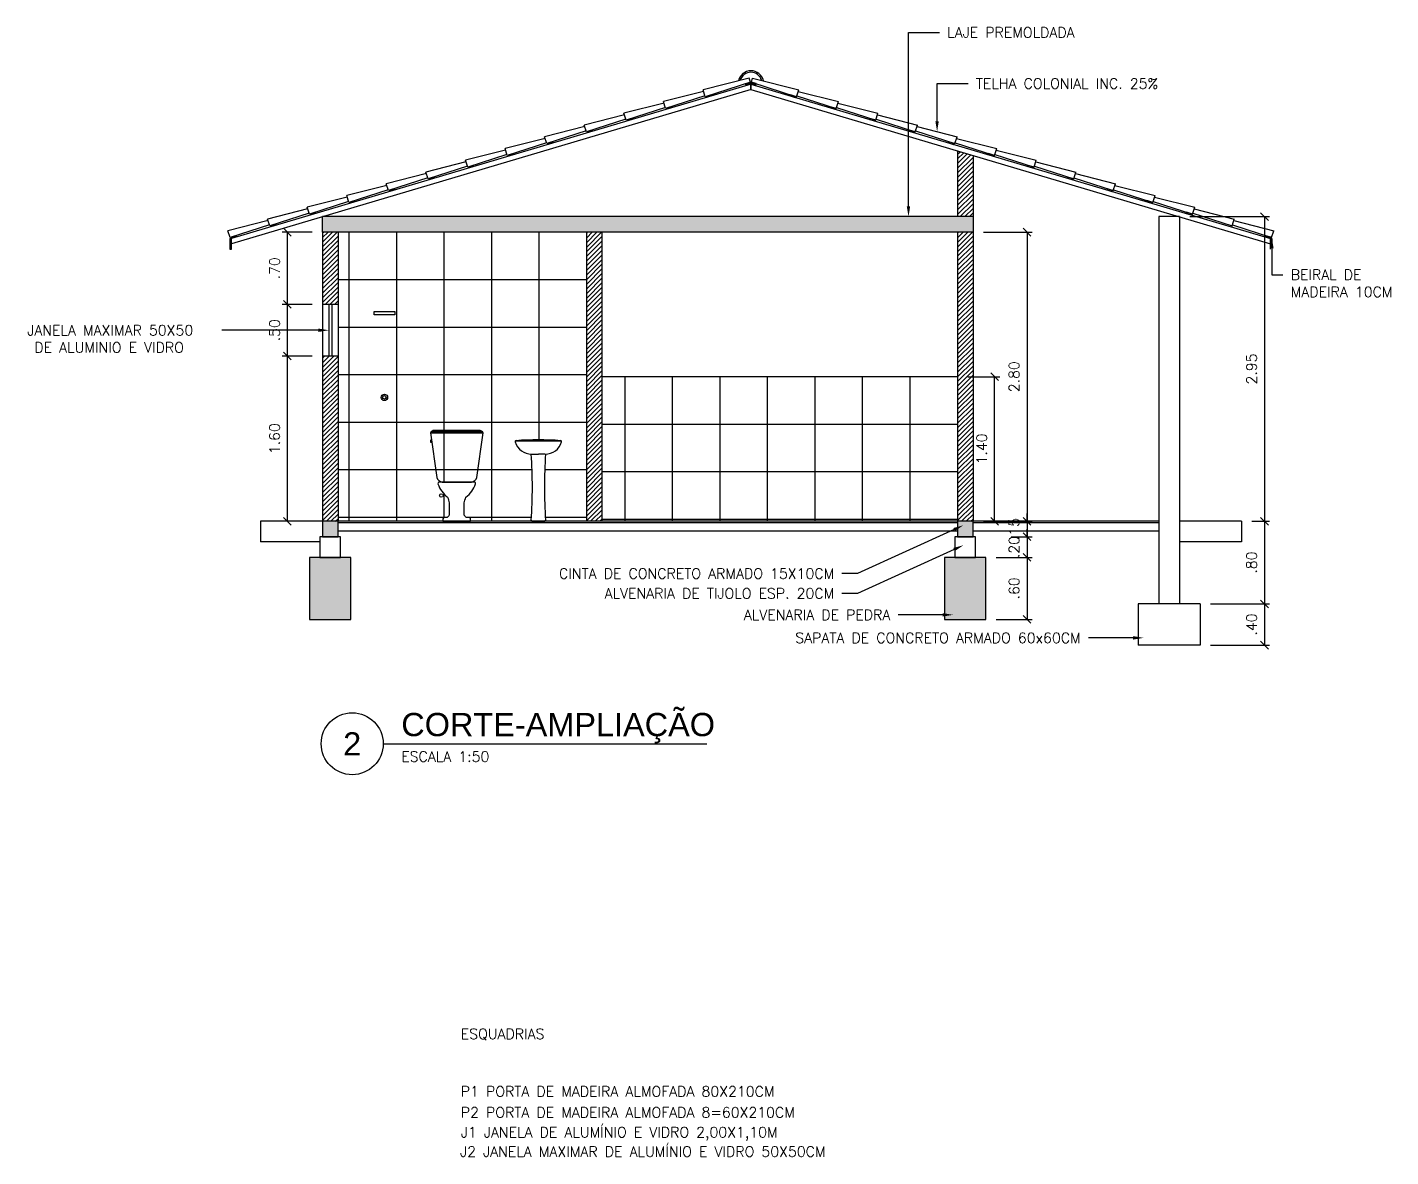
# Model space of a CAD drawing. Header units: millimetres. Extents: x -11 to 499, y 215 to 428.
# Drawn here: x 134.52 to 147.73, y 262.11 to 273.05 of the extents above; entities that cross this region are included whole.
import ezdxf
from ezdxf import colors
from ezdxf.entities.mleader import LeaderData, LeaderLine
from ezdxf.enums import TextEntityAlignment as Align
from ezdxf.math import Vec2, Vec3

# ---------------------------------------------------------------- set-up
doc = ezdxf.new("R2010")
doc.units = ezdxf.units.MM
for name, color, linetype in [('ARQ-ALVENARIA', 4, 'Continuous'), ('ARQ-COTAS', 30, 'Continuous'), ('ARQ-ESQ-01', 1, 'Continuous'), ('ARQ-ESQ-02', 2, 'Continuous'), ('ARQ-HACHURA', 253, 'Continuous'), ('ARQ-PENA-01', 1, 'Continuous'), ('ARQ-PENA-03', 3, 'Continuous'), ('ARQ-PENA-06', 6, 'Continuous'), ('ARQ-PÇ-HIDROSSAN', 7, 'Continuous'), ('ARQ-SÍMBOLOS', 2, 'Continuous'), ('ARQ-TEXTO2', 2, 'Continuous'), ('ARQ-TEXTO4', 4, 'Continuous')]:
    doc.layers.add(name, color=color, linetype=linetype)
doc.styles.add('arial', font='arial.ttf')
doc.styles.add('ROMANS', font='romans.shx')
doc.styles.add('Romans_Anot', font='romans.shx')
doc.dimstyles.new('Escala 1-50', dxfattribs={"dimscale": 0.5, "dimtxt": 0.2, "dimasz": 0.15, "dimexe": 0.1, "dimexo": 0.2, "dimgap": 0.15, "dimtad": 1, "dimzin": 4, "dimdsep": 46, "dimtxsty": 'Romans_Anot', "dimblk": 'OBLIQUE', "dimcen": 0.25, "dimclrd": 256, "dimclre": 256, "dimclrt": 2, "dimadec": 0, "dimazin": 0, "dimtfac": 1, "dimtix": 1, "dimtmove": 2, "dimatfit": 3, "dimfxl": 1, "dimlwd": -1, "dimlwe": -1, "dimarcsym": 0})

# ---------------------------------------------------------------- blocks, each defined once
blk = doc.blocks.new('_Oblique')
at = {"color": 0, "linetype": 'ByBlock', "lineweight": -2}
blk.add_line((-0.5, -0.5), (0.5, 0.5), dxfattribs=at)
blk = doc.blocks.new('*D88')
at = {"layer": 'ARQ-COTAS', "ltscale": 0.03, "transparency": 16777216}
for p, q in [((143.785, 271.064), (144.258, 271.064)), ((144.208, 271.064), (144.208, 268.264)), ((143.785, 268.264), (144.258, 268.264))]:
    blk.add_line(p, q, dxfattribs=at)
at = {"layer": 'Defpoints', "color": 0, "ltscale": 0.03, "transparency": 16777216}
for p in [(143.685, 271.064), (143.685, 268.264), (144.208, 268.264)]:
    blk.add_point(p, dxfattribs=at)
at = {"layer": 'ARQ-COTAS', "ltscale": 0.03, "transparency": 16777216, "xscale": 0.075, "yscale": 0.075, "zscale": 0.075}
for p, rotation in [((144.208, 271.064), 90), ((144.208, 268.264), 270)]:
    blk.add_blockref('_Oblique', p, dxfattribs=dict(at, rotation=rotation))
at = {"layer": 'ARQ-COTAS', "color": 2, "ltscale": 0.03, "transparency": 16777216, "insert": (144.083, 269.664), "char_height": 0.1, "attachment_point": 5, "rotation": 90, "style": 'Romans_Anot'}
blk.add_mtext('2.80', dxfattribs=at)
blk = doc.blocks.new('*D89')
at = {"layer": 'ARQ-COTAS', "ltscale": 0.03, "transparency": 16777216}
for p, q in [((143.785, 268.264), (144.258, 268.264)), ((144.208, 268.264), (144.208, 268.339)), ((144.208, 268.264), (144.208, 268.114)), ((144.054, 268.114), (144.258, 268.114)), ((144.208, 268.114), (144.208, 268.039))]:
    blk.add_line(p, q, dxfattribs=at)
at = {"layer": 'Defpoints', "color": 0, "ltscale": 0.03, "transparency": 16777216}
for p in [(143.685, 268.264), (143.954, 268.114), (144.208, 268.114)]:
    blk.add_point(p, dxfattribs=at)
at = {"layer": 'ARQ-COTAS', "ltscale": 0.03, "transparency": 16777216, "xscale": 0.075, "yscale": 0.075, "zscale": 0.075}
for p, rotation in [((144.208, 268.264), 270), ((144.208, 268.114), 90)]:
    blk.add_blockref('_Oblique', p, dxfattribs=dict(at, rotation=rotation))
at = {"layer": 'ARQ-COTAS', "color": 2, "ltscale": 0.03, "transparency": 16777216, "insert": (144.083, 268.189), "char_height": 0.1, "attachment_point": 5, "rotation": 90, "style": 'Romans_Anot'}
blk.add_mtext('.15', dxfattribs=at)
blk = doc.blocks.new('*D90')
at = {"layer": 'ARQ-COTAS', "ltscale": 0.03, "transparency": 16777216}
for p, q in [((144.054, 268.114), (144.258, 268.114)), ((144.208, 268.114), (144.208, 268.189)), ((144.208, 268.114), (144.208, 267.914)), ((143.91, 267.914), (144.258, 267.914)), ((144.208, 267.914), (144.208, 267.839))]:
    blk.add_line(p, q, dxfattribs=at)
at = {"layer": 'Defpoints', "color": 0, "ltscale": 0.03, "transparency": 16777216}
for p in [(143.954, 268.114), (143.81, 267.914), (144.208, 267.914)]:
    blk.add_point(p, dxfattribs=at)
at = {"layer": 'ARQ-COTAS', "ltscale": 0.03, "transparency": 16777216, "xscale": 0.075, "yscale": 0.075, "zscale": 0.075}
for p, rotation in [((144.208, 268.114), 270), ((144.208, 267.914), 90)]:
    blk.add_blockref('_Oblique', p, dxfattribs=dict(at, rotation=rotation))
at = {"layer": 'ARQ-COTAS', "color": 2, "ltscale": 0.03, "transparency": 16777216, "insert": (144.083, 268.014), "char_height": 0.1, "attachment_point": 5, "rotation": 90, "style": 'Romans_Anot'}
blk.add_mtext('.20', dxfattribs=at)
blk = doc.blocks.new('*D91')
at = {"layer": 'ARQ-COTAS', "ltscale": 0.03, "transparency": 16777216}
for p, q in [((143.91, 267.914), (144.258, 267.914)), ((144.208, 267.914), (144.208, 267.314)), ((143.91, 267.314), (144.258, 267.314))]:
    blk.add_line(p, q, dxfattribs=at)
at = {"layer": 'Defpoints', "color": 0, "ltscale": 0.03, "transparency": 16777216}
for p in [(143.81, 267.914), (143.81, 267.314), (144.208, 267.314)]:
    blk.add_point(p, dxfattribs=at)
at = {"layer": 'ARQ-COTAS', "ltscale": 0.03, "transparency": 16777216, "xscale": 0.075, "yscale": 0.075, "zscale": 0.075}
for p, rotation in [((144.208, 267.914), 90), ((144.208, 267.314), 270)]:
    blk.add_blockref('_Oblique', p, dxfattribs=dict(at, rotation=rotation))
at = {"layer": 'ARQ-COTAS', "color": 2, "ltscale": 0.03, "transparency": 16777216, "insert": (144.083, 267.614), "char_height": 0.1, "attachment_point": 5, "rotation": 90, "style": 'Romans_Anot'}
blk.add_mtext('.60', dxfattribs=at)
blk = doc.blocks.new('*D92')
at = {"layer": 'ARQ-COTAS', "ltscale": 0.03, "transparency": 16777216}
for p, q in [((145.785, 271.214), (146.558, 271.214)), ((146.508, 271.214), (146.508, 268.264)), ((146.427, 268.264), (146.558, 268.264))]:
    blk.add_line(p, q, dxfattribs=at)
at = {"layer": 'Defpoints', "color": 0, "ltscale": 0.03, "transparency": 16777216}
for p in [(145.685, 271.214), (146.327, 268.264), (146.508, 268.264)]:
    blk.add_point(p, dxfattribs=at)
at = {"layer": 'ARQ-COTAS', "ltscale": 0.03, "transparency": 16777216, "xscale": 0.075, "yscale": 0.075, "zscale": 0.075}
for p, rotation in [((146.508, 271.214), 90), ((146.508, 268.264), 270)]:
    blk.add_blockref('_Oblique', p, dxfattribs=dict(at, rotation=rotation))
at = {"layer": 'ARQ-COTAS', "color": 2, "ltscale": 0.03, "transparency": 16777216, "insert": (146.383, 269.739), "char_height": 0.1, "attachment_point": 5, "rotation": 90, "style": 'Romans_Anot'}
blk.add_mtext('2.95', dxfattribs=at)
blk = doc.blocks.new('*D93')
at = {"layer": 'ARQ-COTAS', "ltscale": 0.03, "transparency": 16777216}
for p, q in [((146.385, 268.264), (146.558, 268.264)), ((146.508, 268.264), (146.508, 267.464)), ((145.985, 267.464), (146.558, 267.464))]:
    blk.add_line(p, q, dxfattribs=at)
at = {"layer": 'Defpoints', "color": 0, "ltscale": 0.03, "transparency": 16777216}
for p in [(146.285, 268.264), (145.885, 267.464), (146.508, 267.464)]:
    blk.add_point(p, dxfattribs=at)
at = {"layer": 'ARQ-COTAS', "ltscale": 0.03, "transparency": 16777216, "xscale": 0.075, "yscale": 0.075, "zscale": 0.075}
for p, rotation in [((146.508, 268.264), 90), ((146.508, 267.464), 270)]:
    blk.add_blockref('_Oblique', p, dxfattribs=dict(at, rotation=rotation))
at = {"layer": 'ARQ-COTAS', "color": 2, "ltscale": 0.03, "transparency": 16777216, "insert": (146.383, 267.864), "char_height": 0.1, "attachment_point": 5, "rotation": 90, "style": 'Romans_Anot'}
blk.add_mtext('.80', dxfattribs=at)
blk = doc.blocks.new('*D94')
at = {"layer": 'ARQ-COTAS', "ltscale": 0.03, "transparency": 16777216}
for p, q in [((145.985, 267.464), (146.558, 267.464)), ((146.508, 267.464), (146.508, 267.064)), ((145.985, 267.064), (146.558, 267.064))]:
    blk.add_line(p, q, dxfattribs=at)
at = {"layer": 'Defpoints', "color": 0, "ltscale": 0.03, "transparency": 16777216}
for p in [(145.885, 267.464), (145.885, 267.064), (146.508, 267.064)]:
    blk.add_point(p, dxfattribs=at)
at = {"layer": 'ARQ-COTAS', "ltscale": 0.03, "transparency": 16777216, "xscale": 0.075, "yscale": 0.075, "zscale": 0.075}
for p, rotation in [((146.508, 267.464), 90), ((146.508, 267.064), 270)]:
    blk.add_blockref('_Oblique', p, dxfattribs=dict(at, rotation=rotation))
at = {"layer": 'ARQ-COTAS', "color": 2, "ltscale": 0.03, "transparency": 16777216, "insert": (146.383, 267.264), "char_height": 0.1, "attachment_point": 5, "rotation": 90, "style": 'Romans_Anot'}
blk.add_mtext('.40', dxfattribs=at)
blk = doc.blocks.new('*D95')
at = {"layer": 'ARQ-COTAS', "ltscale": 0.03, "transparency": 16777216}
for p, q in [((137.285, 269.864), (136.995, 269.864)), ((137.045, 268.264), (137.045, 269.864)), ((137.285, 268.264), (136.995, 268.264))]:
    blk.add_line(p, q, dxfattribs=at)
at = {"layer": 'Defpoints', "color": 0, "ltscale": 0.03, "transparency": 16777216}
for p in [(137.045, 269.864), (137.385, 269.864), (137.385, 268.264)]:
    blk.add_point(p, dxfattribs=at)
at = {"layer": 'ARQ-COTAS', "ltscale": 0.03, "transparency": 16777216, "xscale": 0.075, "yscale": 0.075, "zscale": 0.075}
for p, rotation in [((137.045, 269.864), 90), ((137.045, 268.264), 270)]:
    blk.add_blockref('_Oblique', p, dxfattribs=dict(at, rotation=rotation))
at = {"layer": 'ARQ-COTAS', "color": 2, "ltscale": 0.03, "transparency": 16777216, "insert": (136.92, 269.064), "char_height": 0.1, "attachment_point": 5, "rotation": 90, "style": 'Romans_Anot'}
blk.add_mtext('1.60', dxfattribs=at)
blk = doc.blocks.new('*D96')
at = {"layer": 'ARQ-COTAS', "ltscale": 0.03, "transparency": 16777216}
for p, q in [((137.285, 270.364), (136.995, 270.364)), ((137.045, 269.864), (137.045, 270.364)), ((137.285, 269.864), (136.995, 269.864))]:
    blk.add_line(p, q, dxfattribs=at)
at = {"layer": 'Defpoints', "color": 0, "ltscale": 0.03, "transparency": 16777216}
for p in [(137.045, 270.364), (137.385, 270.364), (137.385, 269.864)]:
    blk.add_point(p, dxfattribs=at)
at = {"layer": 'ARQ-COTAS', "ltscale": 0.03, "transparency": 16777216, "xscale": 0.075, "yscale": 0.075, "zscale": 0.075}
for p, rotation in [((137.045, 270.364), 90), ((137.045, 269.864), 270)]:
    blk.add_blockref('_Oblique', p, dxfattribs=dict(at, rotation=rotation))
at = {"layer": 'ARQ-COTAS', "color": 2, "ltscale": 0.03, "transparency": 16777216, "insert": (136.92, 270.114), "char_height": 0.1, "attachment_point": 5, "rotation": 90, "style": 'Romans_Anot'}
blk.add_mtext('.50', dxfattribs=at)
blk = doc.blocks.new('*D97')
at = {"layer": 'ARQ-COTAS', "ltscale": 0.03, "transparency": 16777216}
for p, q in [((137.285, 271.064), (136.995, 271.064)), ((137.045, 270.364), (137.045, 271.064)), ((137.285, 270.364), (136.995, 270.364))]:
    blk.add_line(p, q, dxfattribs=at)
at = {"layer": 'Defpoints', "color": 0, "ltscale": 0.03, "transparency": 16777216}
for p in [(137.045, 271.064), (137.385, 271.064), (137.385, 270.364)]:
    blk.add_point(p, dxfattribs=at)
at = {"layer": 'ARQ-COTAS', "ltscale": 0.03, "transparency": 16777216, "xscale": 0.075, "yscale": 0.075, "zscale": 0.075}
for p, rotation in [((137.045, 271.064), 90), ((137.045, 270.364), 270)]:
    blk.add_blockref('_Oblique', p, dxfattribs=dict(at, rotation=rotation))
at = {"layer": 'ARQ-COTAS', "color": 2, "ltscale": 0.03, "transparency": 16777216, "insert": (136.92, 270.714), "char_height": 0.1, "attachment_point": 5, "rotation": 90, "style": 'Romans_Anot'}
blk.add_mtext('.70', dxfattribs=at)
blk = doc.blocks.new('*U98')
at = {"layer": 'ARQ-SÍMBOLOS'}
blk.add_line((0.6, 0), (6.869, 0), dxfattribs=at)
blk.add_circle((0, 0), 0.6, dxfattribs=at)
at = {"layer": 'ARQ-TEXTO2', "style": 'ROMANS'}
blk.add_attdef('ESCALA1', text='', height=0.2, dxfattribs=at).set_placement((0.951, -0.149), align=Align.TOP_LEFT)
at = {"layer": 'ARQ-TEXTO4', "style": 'arial'}
blk.add_attdef('TITULODODESENHO', (0.951, 0.146), '', height=0.45, dxfattribs=at)
blk.add_attdef('0', text='', height=0.45, dxfattribs=at).set_placement((0, 0), align=Align.MIDDLE)
blk = doc.blocks.new('BANHEIRO 48')
for points in [[(-0.255, 0.856), (-0.193, 0.425, 0.34861), (-0.141, 0.38), (0.141, 0.38, 0.34861), (0.193, 0.425), (0.255, 0.856, 0.250033), (0.216, 0.88), (-0.216, 0.88, 0.250033)], [(-0.134, 0), (0.134, 0), (0.134, 0.023, 0.376491), (0.12, 0.038), (0.096, 0.038, -0.228606), (0.073, 0.06), (0.073, 0.179, -0.057839), (0.089, 0.232, 0.147285), (0.182, 0.363, 0.395394), (0.173, 0.38), (-0.173, 0.38, 0.395394), (-0.182, 0.363, 0.147285), (-0.089, 0.232, -0.057839), (-0.073, 0.179), (-0.073, 0.06, -0.228606), (-0.096, 0.038), (-0.12, 0.038, 0.376491), (-0.134, 0.023)]]:
    blk.add_lwpolyline(points, format="xyb", close=True)
for points in [[(-0.255, 0.856), (0.255, 0.856)], [(-0.243, 0.87), (0.243, 0.87)], [(-0.245, 0.787), (-0.249, 0.787)], [(-0.249, 0.766), (-0.242, 0.766)]]:
    blk.add_lwpolyline(points)
blk.add_lwpolyline([(-0.249, 0.79), (-0.249, 0.763), (-0.252, 0.763), (-0.252, 0.79)], close=True)
blk.add_circle((-0.15, 0.25), 0.0168)
blk = doc.blocks.new('Lav01f')
at = {"layer": 'ARQ-PÇ-HIDROSSAN'}
for p, q in [((-0.217, 0.78), (0.221, 0.78)), ((-0.062, 0.65), (0.002, 0.65)), ((0.066, 0.65), (0.002, 0.65)), ((-0.057, 0), (0.061, 0))]:
    blk.add_line(p, q, dxfattribs=at)
for centre, radius, start, end in [((-0.213, 0.771), 0.01, 94.4549, 196.4507), ((-0.064, 0.815), 0.165, 196.4507, 270.7926), ((0.002, -1.987), 2.776, 85.5451, 94.4549), ((0.069, 0.815), 0.165, 269.2074, 343.5493), ((0.217, 0.771), 0.01, 343.5493, 85.5451), ((-4.784, 0.325), 4.728, 356.1876, 3.9419), ((4.789, 0.325), 4.728, 176.0581, 183.8124), ((-0.057, 0.01), 0.01, 176.1876, 270), ((0.061, 0.01), 0.01, 270, 3.8124)]:
    blk.add_arc(centre, radius, start, end, dxfattribs=at)
blk = doc.blocks.new('*D220')
at = {"layer": 'ARQ-COTAS', "ltscale": 0.03, "transparency": 16777216}
for p, q in [((143.635, 269.664), (143.944, 269.664)), ((143.894, 268.264), (143.894, 269.664)), ((143.785, 268.264), (143.944, 268.264))]:
    blk.add_line(p, q, dxfattribs=at)
at = {"layer": 'Defpoints', "color": 0, "ltscale": 0.03, "transparency": 16777216}
for p in [(143.535, 269.664), (143.894, 269.664), (143.685, 268.264)]:
    blk.add_point(p, dxfattribs=at)
at = {"layer": 'ARQ-COTAS', "ltscale": 0.03, "transparency": 16777216, "xscale": 0.075, "yscale": 0.075, "zscale": 0.075}
for p, rotation in [((143.894, 269.664), 90), ((143.894, 268.264), 270)]:
    blk.add_blockref('_Oblique', p, dxfattribs=dict(at, rotation=rotation))
at = {"layer": 'ARQ-COTAS', "color": 2, "ltscale": 0.03, "transparency": 16777216, "insert": (143.769, 268.964), "char_height": 0.1, "attachment_point": 5, "rotation": 90, "style": 'Romans_Anot'}
blk.add_mtext('1.40', dxfattribs=at)

msp = doc.modelspace()

# ---------------------------------------------------------------- hatches: boundary and pattern name
at = {"layer": 'ARQ-HACHURA', "ltscale": 0.03, "transparency": 33554687}
h = msp.add_hatch(dxfattribs=at)
h.set_pattern_fill('ANSI31', color=256, scale=0.01, double=1)
h.paths.add_polyline_path([(143.685, 270.364), (143.535, 270.364), (143.535, 269.264), (143.685, 269.264)])
h.paths.add_polyline_path([(137.535, 271.064), (137.385, 271.064), (137.385, 270.364), (137.535, 270.364)])
h.paths.add_polyline_path([(137.535, 269.864), (137.385, 269.864), (137.385, 268.264), (137.535, 268.264)])
h.paths.add_polyline_path([(140.093, 271.064), (139.943, 271.064), (139.943, 268.264), (140.093, 268.264)])
h.paths.add_polyline_path([(143.685, 271.064), (143.535, 271.064), (143.535, 270.364), (143.685, 270.364)])
h.paths.add_polyline_path([(143.685, 271.806), (143.535, 271.851), (143.535, 271.214), (143.685, 271.214)])
h.paths.add_polyline_path([(143.685, 269.264), (143.535, 269.264), (143.535, 268.264), (143.685, 268.264)])
h = msp.add_hatch(dxfattribs=at)
h.set_pattern_fill('AR-CONC', color=256, scale=0.001)
h.paths.add_polyline_path([(137.385, 271.214), (137.385, 271.064), (143.685, 271.064), (143.685, 271.214)])
h = msp.add_hatch(dxfattribs=at)
h.set_pattern_fill('_USER', color=256, scale=0.46, double=1, pattern_type=0)
h.set_pattern_definition([(0, (139.94307, 271.06434), (0, 0.46), []), (90, (139.94307, 271.06434), (-0.46, 3e-17), [])])
h.paths.add_polyline_path([(139.943, 271.064), (137.535, 271.064), (137.535, 270.364), (137.535, 269.864), (137.535, 268.264), (138.551, 268.264), (138.551, 268.286, -0.396747), (138.566, 268.303), (138.59, 268.303, 0.228606), (138.612, 268.324), (138.612, 268.443, 0.057839), (138.596, 268.496, -0.146486), (138.504, 268.626, -0.4135), (138.512, 268.644), (138.849, 268.644, -0.639624), (138.867, 268.626, -0.146486), (138.775, 268.496, 0.057839), (138.759, 268.443), (138.759, 268.324, 0.228606), (138.781, 268.303), (138.802, 268.303, -0.431899), (138.82, 268.287), (138.82, 268.264), (139.416, 268.264, -0.433839), (139.406, 268.275, 0.033847), (139.405, 268.914, -0.326264), (139.251, 269.032, -0.368408), (139.256, 269.044), (139.686, 269.044, -0.649436), (139.7, 269.032, -0.326264), (139.545, 268.914, 0.033847), (139.544, 268.275, -0.433839), (139.534, 268.264), (139.943, 268.264)])
h.paths.add_polyline_path([(138.084, 270.264), (137.984, 270.264), (137.884, 270.264), (137.884, 270.294), (138.084, 270.294)], flags=16)
h.paths.add_polyline_path([(138.015, 269.464, -1), (137.953, 269.464, -1)], flags=16)
h.paths.add_polyline_path([(138.436, 269.054), (138.436, 269.028), (138.434, 269.028), (138.434, 269.054)], flags=16)
h.paths.add_polyline_path([(138.001, 269.464, -1), (137.967, 269.464, -1)], flags=0)
h.paths.add_polyline_path([(138.552, 268.514, -1), (138.519, 268.514, -1)], flags=16)
h = msp.add_hatch(dxfattribs=at)
h.set_pattern_fill('_USER', color=256, scale=0.46, double=1, pattern_type=0)
h.set_pattern_definition([(0, (143.53546, 269.66434), (0, 0.46), []), (90, (143.53546, 269.66434), (-0.46, 3e-17), [])])
h.paths.add_polyline_path([(143.535, 269.264), (143.535, 269.664), (140.093, 269.664), (140.093, 268.264), (143.535, 268.264)])
h = msp.add_hatch(dxfattribs=at)
h.set_pattern_fill('AR-CONC', color=256, scale=0.002)
h.paths.add_polyline_path([(137.535, 268.264), (137.385, 268.264), (137.385, 268.114), (137.535, 268.114)])
h = msp.add_hatch(dxfattribs=at)
h.set_pattern_fill('AR-CONC', color=256, scale=0.001)
h.paths.add_polyline_path([(137.535, 268.264), (137.385, 268.264), (137.385, 268.114), (137.535, 268.114)])
h.paths.add_polyline_path([(143.685, 268.264), (143.535, 268.264), (143.535, 268.114), (143.685, 268.114)])
h = msp.add_hatch(dxfattribs=at)
h.set_pattern_fill('GRAVEL', color=256, scale=0.01)
h.paths.add_polyline_path([(137.66, 267.914), (137.26, 267.914), (137.26, 267.314), (137.66, 267.314)])
h.paths.add_polyline_path([(143.81, 267.914), (143.41, 267.914), (143.41, 267.314), (143.81, 267.314)])

# ---------------------------------------------------------------- linework, layer by layer
at = {"layer": 'ARQ-ALVENARIA', "ltscale": 0.03}
for p, q in [((143.535, 271.851), (143.535, 271.214)), ((143.685, 271.806), (143.685, 268.264)), ((143.685, 271.214), (137.385, 271.214)), ((137.385, 271.064), (137.385, 271.214)), ((137.385, 271.064), (137.385, 270.364)), ((143.685, 271.064), (137.385, 271.064)), ((137.535, 271.064), (137.535, 270.364)), ((139.943, 268.264), (139.943, 271.064)), ((140.093, 268.264), (140.093, 271.064)), ((143.535, 271.064), (143.535, 268.264)), ((137.535, 270.364), (137.385, 270.364)), ((137.385, 269.864), (137.385, 268.264)), ((137.535, 269.864), (137.385, 269.864)), ((137.535, 269.864), (137.535, 268.264)), ((136.785, 268.264), (136.785, 268.064)), ((137.385, 268.264), (136.785, 268.264)), ((146.285, 268.264), (145.685, 268.264)), ((146.285, 268.264), (146.285, 268.064)), ((137.36, 268.064), (136.785, 268.064)), ((146.285, 268.064), (145.685, 268.064))]:
    msp.add_line(p, q, dxfattribs=at)
for points in [[(137.56, 268.114), (137.36, 268.114), (137.36, 267.914), (137.56, 267.914)], [(143.71, 268.114), (143.51, 268.114), (143.51, 267.914), (143.71, 267.914)], [(137.66, 267.914), (137.26, 267.914), (137.26, 267.314), (137.66, 267.314)], [(143.81, 267.914), (143.41, 267.914), (143.41, 267.314), (143.81, 267.314)]]:
    msp.add_lwpolyline(points, close=True, dxfattribs=at)
at = {"layer": 'ARQ-ESQ-01', "ltscale": 0.03}
for p, q in [((137.385, 270.364), (137.385, 269.864)), ((137.535, 270.364), (137.535, 269.864))]:
    msp.add_line(p, q, dxfattribs=at)
at = {"layer": 'ARQ-ESQ-02', "ltscale": 0.03}
for p, q in [((141.535, 272.497), (136.502, 271.004)), ((141.535, 272.445), (136.502, 270.952)), ((141.532, 272.497), (146.565, 271.004)), ((141.532, 272.445), (141.532, 272.497)), ((141.532, 272.445), (146.565, 270.952)), ((141.535, 272.445), (141.535, 272.497)), ((136.487, 271.004), (136.487, 270.9)), ((136.502, 271.004), (136.487, 271.004)), ((136.502, 270.9), (136.502, 271.004)), ((146.58, 271.008), (146.565, 271.008)), ((146.565, 270.9), (146.565, 271.004)), ((146.565, 271.004), (146.58, 271.004)), ((146.58, 271.004), (146.58, 270.9)), ((146.58, 270.948), (146.58, 271)), ((136.487, 270.9), (136.502, 270.9)), ((137.445, 270.364), (137.445, 269.864)), ((137.475, 270.364), (137.475, 269.864))]:
    msp.add_line(p, q, dxfattribs=at)
for points in [[(141.533, 272.507), (141.485, 272.493), (141.482, 272.502), (141.53, 272.517)], [(141.535, 272.497), (141.488, 272.483), (141.485, 272.493), (141.533, 272.507)], [(141.532, 272.497), (141.58, 272.483), (141.583, 272.493), (141.535, 272.507)], [(141.535, 272.507), (141.583, 272.493), (141.585, 272.502), (141.537, 272.517)], [(141.152, 272.384), (141.104, 272.369), (141.101, 272.379), (141.149, 272.393)], [(141.915, 272.384), (141.963, 272.369), (141.966, 272.379), (141.918, 272.393)], [(140.768, 272.27), (140.721, 272.256), (140.718, 272.265), (140.766, 272.279)], [(142.299, 272.27), (142.347, 272.256), (142.349, 272.265), (142.302, 272.279)], [(140.002, 272.042), (139.954, 272.028), (139.951, 272.038), (139.999, 272.052)], [(140.385, 272.156), (140.337, 272.142), (140.334, 272.152), (140.382, 272.166)], [(142.682, 272.156), (142.73, 272.142), (142.733, 272.152), (142.685, 272.166)], [(143.066, 272.042), (143.114, 272.028), (143.116, 272.038), (143.069, 272.052)], [(139.618, 271.929), (139.57, 271.914), (139.567, 271.924), (139.615, 271.938)], [(143.449, 271.929), (143.497, 271.914), (143.5, 271.924), (143.452, 271.938)], [(139.235, 271.815), (139.187, 271.801), (139.184, 271.81), (139.232, 271.825)], [(143.833, 271.815), (143.881, 271.801), (143.883, 271.81), (143.836, 271.825)], [(138.851, 271.701), (138.803, 271.687), (138.8, 271.697), (138.848, 271.711)], [(144.216, 271.701), (144.264, 271.687), (144.267, 271.697), (144.219, 271.711)], [(138.468, 271.587), (138.42, 271.573), (138.417, 271.583), (138.465, 271.597)], [(144.6, 271.587), (144.648, 271.573), (144.65, 271.583), (144.602, 271.597)], [(138.084, 271.474), (138.036, 271.459), (138.033, 271.469), (138.081, 271.483)], [(144.983, 271.474), (145.031, 271.459), (145.034, 271.469), (144.986, 271.483)], [(137.317, 271.246), (137.269, 271.232), (137.266, 271.242), (137.314, 271.256)], [(137.701, 271.36), (137.653, 271.346), (137.65, 271.355), (137.698, 271.37)], [(145.367, 271.36), (145.415, 271.346), (145.417, 271.355), (145.369, 271.37)], [(145.75, 271.246), (145.798, 271.232), (145.801, 271.242), (145.753, 271.256)], [(136.934, 271.132), (136.886, 271.118), (136.883, 271.128), (136.931, 271.142)], [(136.55, 271.019), (136.502, 271.005), (136.499, 271.014), (136.547, 271.028)], [(146.517, 271.019), (146.565, 271.005), (146.568, 271.014), (146.52, 271.028)]]:
    msp.add_lwpolyline(points, close=True, dxfattribs=at)
at = {"layer": 'ARQ-HACHURA', "ltscale": 0.03}
msp.add_line((143.535, 269.664), (140.093, 269.664), dxfattribs=at)
at = {"layer": 'ARQ-PENA-01', "ltscale": 0.03}
for p, q in [((141.517, 272.556), (141.07, 272.443)), ((141.092, 272.376), (141.07, 272.443)), ((141.529, 272.518), (141.092, 272.376)), ((141.529, 272.518), (141.517, 272.556)), ((141.538, 272.518), (141.55, 272.556)), ((141.538, 272.518), (141.976, 272.376)), ((141.55, 272.556), (141.997, 272.443)), ((141.976, 272.376), (141.997, 272.443)), ((140.692, 272.313), (140.303, 272.215)), ((141.075, 272.427), (140.687, 272.329)), ((140.708, 272.262), (140.687, 272.329)), ((141.089, 272.385), (140.708, 272.262)), ((141.979, 272.385), (142.359, 272.262)), ((141.992, 272.427), (142.381, 272.329)), ((142.359, 272.262), (142.381, 272.329)), ((142.376, 272.313), (142.764, 272.215)), ((140.308, 272.2), (139.92, 272.101)), ((140.325, 272.148), (140.303, 272.215)), ((140.705, 272.272), (140.325, 272.148)), ((142.362, 272.272), (142.743, 272.148)), ((142.743, 272.148), (142.764, 272.215)), ((142.759, 272.2), (143.148, 272.101)), ((139.925, 272.086), (139.536, 271.988)), ((139.938, 272.044), (139.558, 271.921)), ((139.941, 272.035), (139.92, 272.101)), ((140.322, 272.158), (139.941, 272.035)), ((142.746, 272.158), (143.126, 272.035)), ((143.126, 272.035), (143.148, 272.101)), ((143.129, 272.044), (143.509, 271.921)), ((143.143, 272.086), (143.531, 271.988)), ((139.541, 271.972), (139.153, 271.874)), ((139.555, 271.93), (139.174, 271.807)), ((139.558, 271.921), (139.536, 271.988)), ((143.509, 271.921), (143.531, 271.988)), ((143.513, 271.93), (143.893, 271.807)), ((143.526, 271.972), (143.915, 271.874)), ((139.158, 271.859), (138.769, 271.76)), ((139.171, 271.817), (138.791, 271.693)), ((139.174, 271.807), (139.153, 271.874)), ((143.893, 271.807), (143.915, 271.874)), ((143.896, 271.817), (144.276, 271.693)), ((143.91, 271.859), (144.298, 271.76)), ((138.774, 271.745), (138.386, 271.646)), ((138.407, 271.58), (138.386, 271.646)), ((138.788, 271.703), (138.407, 271.58)), ((138.791, 271.693), (138.769, 271.76)), ((144.276, 271.693), (144.298, 271.76)), ((144.28, 271.703), (144.66, 271.58)), ((144.293, 271.745), (144.682, 271.646)), ((144.66, 271.58), (144.682, 271.646)), ((138.007, 271.517), (137.619, 271.419)), ((138.391, 271.631), (138.002, 271.533)), ((138.024, 271.466), (138.002, 271.533)), ((138.404, 271.589), (138.024, 271.466)), ((144.663, 271.589), (145.043, 271.466)), ((144.677, 271.631), (145.065, 271.533)), ((145.043, 271.466), (145.065, 271.533)), ((145.06, 271.517), (145.448, 271.419)), ((137.624, 271.404), (137.235, 271.305)), ((137.64, 271.352), (137.619, 271.419)), ((138.021, 271.475), (137.64, 271.352)), ((145.047, 271.475), (145.427, 271.352)), ((145.427, 271.352), (145.448, 271.419)), ((145.444, 271.404), (145.832, 271.305)), ((137.24, 271.29), (136.852, 271.191)), ((137.254, 271.248), (136.873, 271.125)), ((137.257, 271.239), (137.235, 271.305)), ((137.637, 271.362), (137.257, 271.239)), ((145.43, 271.362), (145.81, 271.239)), ((145.81, 271.239), (145.832, 271.305)), ((145.813, 271.248), (146.194, 271.125)), ((145.827, 271.29), (146.215, 271.191)), ((136.857, 271.176), (136.468, 271.078)), ((136.87, 271.134), (136.49, 271.011)), ((136.873, 271.125), (136.852, 271.191)), ((146.194, 271.125), (146.215, 271.191)), ((146.197, 271.134), (146.577, 271.011)), ((146.211, 271.176), (146.599, 271.078)), ((136.49, 271.011), (136.468, 271.078)), ((146.577, 271.011), (146.599, 271.078)), ((143.535, 268.264), (137.535, 268.264)), ((145.485, 268.264), (143.685, 268.264))]:
    msp.add_line(p, q, dxfattribs=at)
for radius, start, end in [(0.123, 12.2451, 167.7549), (0.108, 16.2984, 163.7016)]:
    msp.add_arc((141.534, 272.504), radius, start, end, dxfattribs=at)
at = {"layer": 'ARQ-PENA-03', "ltscale": 0.03}
for p, q in [((145.485, 271.214), (145.485, 267.464)), ((145.685, 271.214), (145.485, 271.214)), ((145.685, 271.214), (145.685, 267.464)), ((143.535, 268.249), (137.535, 268.249)), ((145.485, 268.249), (143.685, 268.249)), ((143.535, 268.169), (137.535, 268.169)), ((145.485, 268.169), (143.685, 268.169)), ((145.885, 267.464), (145.285, 267.464)), ((145.285, 267.464), (145.285, 267.064)), ((145.885, 267.464), (145.885, 267.064)), ((145.885, 267.064), (145.285, 267.064))]:
    msp.add_line(p, q, dxfattribs=at)
at = {"layer": 'ARQ-PENA-06', "ltscale": 0.03}
for points in [[(137.535, 268.264), (137.385, 268.264), (137.385, 268.114), (137.535, 268.114)], [(143.685, 268.264), (143.535, 268.264), (143.535, 268.114), (143.685, 268.114)]]:
    msp.add_lwpolyline(points, close=True, dxfattribs=at)
at = {"layer": 'ARQ-PÇ-HIDROSSAN'}
for p, q in [((137.884, 270.264), (137.884, 270.294)), ((137.884, 270.294), (138.084, 270.294)), ((137.984, 270.264), (137.884, 270.264)), ((138.084, 270.264), (137.984, 270.264)), ((138.084, 270.294), (138.084, 270.264))]:
    msp.add_line(p, q, dxfattribs=at)
for radius in [0.0312, 0.0171]:
    msp.add_circle((137.984, 269.464), radius, dxfattribs=at)

# ---------------------------------------------------------------- block references
for name, p in [('BANHEIRO 48', (138.685, 268.264)), ('Lav01f', (139.473, 268.264))]:
    msp.add_blockref(name, p, dxfattribs=at)
at = {"layer": 'ARQ-SÍMBOLOS', "xscale": 0.5, "yscale": 0.5, "zscale": 0.5}
msp.add_blockref('*U98', (137.672, 266.11), dxfattribs=at).add_auto_attribs({'ESCALA1': 'ESCALA 1:50', '0': '2', 'TITULODODESENHO': 'CORTE-AMPLIAÇÃO'})

# ---------------------------------------------------------------- texts
at = {"layer": 'ARQ-TEXTO2', "char_height": 0.1, "attachment_point": 1, "style": 'ROMANS'}
for s, insert in [('ESQUADRIAS', (138.724, 263.349)), ('P1 PORTA DE MADEIRA ALMOFADA 80X210CM', (138.724, 262.793)), ('P2 PORTA DE MADEIRA ALMOFADA 8=60X210CM', (138.724, 262.59)), ('J1 JANELA DE ALUMÍNIO E VIDRO 2,00X1,10M', (138.724, 262.398)), ('J2 JANELA MAXIMAR DE ALUMÍNIO E VIDRO 50X50CM', (138.717, 262.21))]:
    msp.add_mtext(s, dxfattribs=dict(at, insert=insert))

# ---------------------------------------------------------------- dimensions: what is measured, and where the dimension line sits
at = {"layer": 'ARQ-COTAS', "ltscale": 0.03}
for base, p1, p2, picture, middle in [((146.508, 268.264), (145.685, 271.214), (146.327, 268.264), '*D92', (146.383, 269.739)), ((137.045, 271.064), (137.385, 270.364), (137.385, 271.064), '*D97', (136.92, 270.714)), ((144.208, 268.264), (143.685, 271.064), (143.685, 268.264), '*D88', (144.083, 269.664)), ((137.045, 270.364), (137.385, 269.864), (137.385, 270.364), '*D96', (136.92, 270.114)), ((137.045, 269.864), (137.385, 268.264), (137.385, 269.864), '*D95', (136.92, 269.064)), ((143.894, 269.664), (143.685, 268.264), (143.535, 269.664), '*D220', (143.769, 268.964)), ((144.208, 268.114), (143.685, 268.264), (143.954, 268.114), '*D89', (144.083, 268.189)), ((146.508, 267.464), (146.285, 268.264), (145.885, 267.464), '*D93', (146.383, 267.864)), ((144.208, 267.914), (143.954, 268.114), (143.81, 267.914), '*D90', (144.083, 268.014)), ((144.208, 267.314), (143.81, 267.914), (143.81, 267.314), '*D91', (144.083, 267.614)), ((146.508, 267.064), (145.885, 267.464), (145.885, 267.064), '*D94', (146.383, 267.264))]:
    dim = msp.add_linear_dim(base=base, p1=p1, p2=p2, angle=90, dimstyle='Escala 1-50', dxfattribs=at)
    dim.commit()
    dim.dimension.update_dxf_attribs({"geometry": picture, "text_midpoint": middle})

# ---------------------------------------------------------------- leaders
at = {"layer": 'ARQ-TEXTO2', "ltscale": 0.03}
ml = msp.add_multileader_mtext('Standard', dxfattribs=at)
ml.set_content('LAJE PREMOLDADA', color=2, style='Romans_Anot')
ml.set_leader_properties(color=256, linetype='ByLayer', lineweight=-1)
ml.build(insert=Vec2(0, 0))
ml.multileader.update_dxf_attribs({"text_top_attachment_type": 10, "text_bottom_attachment_type": 10, "dogleg_length": 0.6, "arrow_head_size": 0.1, "scale": 0.5})
ctx = ml.context
ctx.base_point, ctx.scale, ctx.char_height, ctx.arrow_head_size, ctx.landing_gap_size, ctx.plane_origin = Vec3(143.36, 272.998), 0.5, 0.1, 0.1, 0.075, Vec3(143.06, 271.214)
notes = []
notes.append((ctx, [(0, (1, 1, 0), (143.06, 272.998), (1, 0), 0.3, [(0, [(143.06, 271.214)], 0, [])])]))
ctx.mtext.insert, ctx.mtext.flow_direction = Vec3(143.435, 273.048), 5
ml = msp.add_multileader_mtext('Standard', dxfattribs=at)
ml.set_content('TELHA COLONIAL INC. 25%', color=2, style='Romans_Anot')
ml.set_leader_properties(color=256, linetype='ByLayer', lineweight=-1)
ml.build(insert=Vec2(0, 0))
ml.multileader.update_dxf_attribs({"text_top_attachment_type": 10, "text_bottom_attachment_type": 10, "dogleg_length": 0.3, "arrow_head_size": 0.1, "scale": 0.5})
ctx = ml.context
ctx.base_point, ctx.scale, ctx.char_height, ctx.arrow_head_size, ctx.landing_gap_size, ctx.plane_origin = Vec3(143.637, 272.503), 0.5, 0.1, 0.1, 0.075, Vec3(143.337, 272.037)
notes.append((ctx, [(0, (1, 1, 0), (143.337, 272.503), (1, 0), 0.3, [(0, [(143.337, 272.037)], 0, [])])]))
ctx.mtext.insert, ctx.mtext.flow_direction = Vec3(143.712, 272.553), 5
ml = msp.add_multileader_mtext('Standard', dxfattribs=at)
ml.set_content('BEIRAL DE\\PMADEIRA 10CM', color=2, style='Romans_Anot')
ml.set_leader_properties(color=256, linetype='ByLayer', lineweight=-1)
ml.build(insert=Vec2(0, 0))
ml.multileader.update_dxf_attribs({"text_top_attachment_type": 10, "text_bottom_attachment_type": 10, "dogleg_length": 0.3, "arrow_head_size": 0.1, "scale": 0.5})
ctx = ml.context
ctx.base_point, ctx.scale, ctx.char_height, ctx.arrow_head_size, ctx.landing_gap_size, ctx.plane_origin = Vec3(146.687, 270.652), 0.5, 0.1, 0.1, 0.075, Vec3(146.58, 271.008)
notes.append((ctx, [(0, (1, 1, 0), (146.58, 270.652), (1, 0), 0.107, [(0, [(146.58, 271.008)], 0, [])])]))
ctx.mtext.insert, ctx.mtext.flow_direction = Vec3(146.762, 270.702), 5
ml = msp.add_multileader_mtext('Standard', dxfattribs=at)
ml.set_content('JANELA MAXIMAR 50X50\\P DE ALUMINIO E VIDRO', color=2, style='Romans_Anot')
ml.set_leader_properties(color=256, linetype='ByLayer', lineweight=-1)
ml.build(insert=Vec2(0, 0))
ml.multileader.update_dxf_attribs({"text_top_attachment_type": 10, "text_bottom_attachment_type": 10, "dogleg_length": 0.6, "arrow_head_size": 0.1, "scale": 0.5})
ctx = ml.context
ctx.base_point, ctx.scale, ctx.char_height, ctx.arrow_head_size, ctx.landing_gap_size, ctx.plane_origin = Vec3(134.45, 270.114), 0.5, 0.1, 0.1, 0.075, Vec3(137.445, 270.114)
notes.append((ctx, [(0, (1, 1, 0), (136.709, 270.114), (-1, 0), 0.3, [(0, [(137.445, 270.114)], 0, [])])]))
ctx.mtext.insert, ctx.mtext.flow_direction = Vec3(134.525, 270.164), 5
ml = msp.add_multileader_mtext('Standard', dxfattribs=at)
ml.set_content('CINTA DE CONCRETO ARMADO 15X10CM', color=2, style='Romans_Anot')
ml.set_leader_properties(color=256, linetype='ByLayer', lineweight=-1)
ml.build(insert=Vec2(0, 0))
ml.multileader.update_dxf_attribs({"text_top_attachment_type": 10, "text_bottom_attachment_type": 10, "dogleg_length": 0.3, "arrow_head_size": 0.1, "scale": 0.5})
ctx = ml.context
ctx.base_point, ctx.scale, ctx.char_height, ctx.arrow_head_size, ctx.landing_gap_size, ctx.plane_origin = Vec3(139.242, 267.758), 0.5, 0.1, 0.1, 0.075, Vec3(143.592, 268.225)
ctx.text_align_type = 2
notes.append((ctx, [(0, (1, 1, 0), (142.566, 267.758), (-1, 0), 0.15, [(0, [(143.592, 268.225)], 0, [])])]))
ctx.mtext.insert, ctx.mtext.alignment, ctx.mtext.flow_direction = Vec3(142.341, 267.808), 3, 5
ml = msp.add_multileader_mtext('Standard', dxfattribs=at)
ml.set_content('ALVENARIA DE TIJOLO ESP. 20CM', color=2, style='Romans_Anot')
ml.set_leader_properties(color=256, linetype='ByLayer', lineweight=-1)
ml.build(insert=Vec2(0, 0))
ml.multileader.update_dxf_attribs({"text_top_attachment_type": 10, "text_bottom_attachment_type": 10, "dogleg_length": 0.3, "arrow_head_size": 0.1, "scale": 0.5})
ctx = ml.context
ctx.base_point, ctx.scale, ctx.char_height, ctx.arrow_head_size, ctx.landing_gap_size, ctx.plane_origin = Vec3(139.723, 267.566), 0.5, 0.1, 0.1, 0.075, Vec3(143.592, 268.032)
ctx.text_align_type = 2
notes.append((ctx, [(0, (1, 1, 0), (142.566, 267.566), (-1, 0), 0.15, [(0, [(143.592, 268.032)], 0, [])])]))
ctx.mtext.insert, ctx.mtext.alignment, ctx.mtext.flow_direction = Vec3(142.341, 267.616), 3, 5
ml = msp.add_multileader_mtext('Standard', dxfattribs=at)
ml.set_content('ALVENARIA DE PEDRA', color=2, style='Romans_Anot')
ml.set_leader_properties(color=256, linetype='ByLayer', lineweight=-1)
ml.build(insert=Vec2(0, 0))
ml.multileader.update_dxf_attribs({"text_top_attachment_type": 10, "text_bottom_attachment_type": 10, "dogleg_length": 0.3, "arrow_head_size": 0.1, "scale": 0.5})
ctx = ml.context
ctx.base_point, ctx.scale, ctx.char_height, ctx.arrow_head_size, ctx.landing_gap_size, ctx.plane_origin = Vec3(141.195, 267.358), 0.5, 0.1, 0.1, 0.075, Vec3(143.491, 267.358)
ctx.text_align_type = 2
notes.append((ctx, [(0, (1, 1, 0), (143.109, 267.358), (-1, 0), 0.15, [(0, [(143.491, 267.358)], 0, [])])]))
ctx.mtext.insert, ctx.mtext.alignment, ctx.mtext.flow_direction = Vec3(142.884, 267.408), 3, 5
ml = msp.add_multileader_mtext('Standard', dxfattribs=at)
ml.set_content('SAPATA DE CONCRETO ARMADO 60x60CM', color=2, style='Romans_Anot')
ml.set_leader_properties(color=256, linetype='ByLayer', lineweight=-1)
ml.build(insert=Vec2(0, 0))
ml.multileader.update_dxf_attribs({"text_top_attachment_type": 10, "text_bottom_attachment_type": 10, "dogleg_length": 0.3, "arrow_head_size": 0.1, "scale": 0.5})
ctx = ml.context
ctx.base_point, ctx.scale, ctx.char_height, ctx.arrow_head_size, ctx.landing_gap_size, ctx.plane_origin = Vec3(141.52, 267.135), 0.5, 0.1, 0.1, 0.075, Vec3(145.336, 267.135)
ctx.text_align_type = 2
notes.append((ctx, [(0, (1, 1, 0), (144.953, 267.135), (-1, 0), 0.15, [(0, [(145.336, 267.135)], 0, [])])]))
ctx.mtext.insert, ctx.mtext.alignment, ctx.mtext.flow_direction = Vec3(144.728, 267.185), 3, 5
for ctx, leaders in notes:
    for number, flags, end, landing, length, lines in leaders:
        leader = LeaderData()
        leader.index, (leader.has_last_leader_line, leader.has_dogleg_vector, leader.attachment_direction) = number, flags
        leader.last_leader_point, leader.dogleg_vector, leader.dogleg_length = Vec3(end), Vec3(landing), length
        for number, points, colour, breaks in lines:
            line = LeaderLine()
            line.index, line.vertices, line.color, line.breaks = number, Vec3.list(points), colors.encode_raw_color(colour), breaks
            leader.lines.append(line)
        ctx.leaders.append(leader)

doc.saveas('drawing.dxf')
